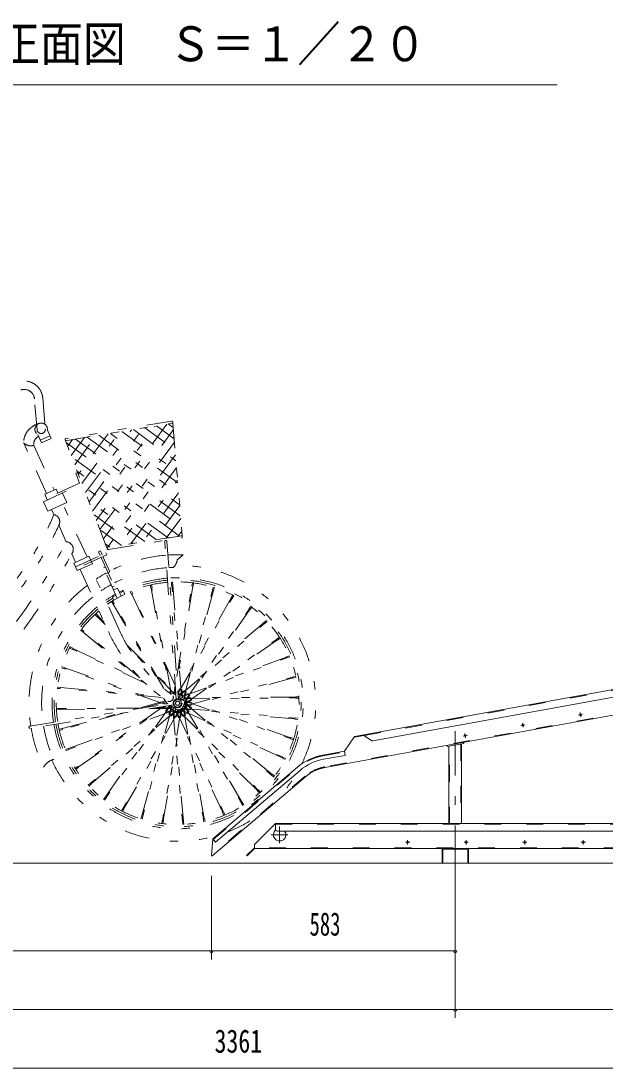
# Model space of a CAD drawing. Units: millimetres, scale not verified. Extents: x -5940 to 5940, y -6448 to 6448.
# Drawn here: x 3140 to 4537, y -5050 to -2546 of the extents above; entities that cross this region are included whole.
import ezdxf
from ezdxf.enums import TextEntityAlignment as Align

# ---------------------------------------------------------------- set-up
doc = ezdxf.new("R2010")
doc.units = ezdxf.units.MM
doc.header["$LTSCALE"] = 10
for name, pattern in [('USER2', [10, 4, -6]), ('USER3', [24, 12, -5, 2, -5]), ('USER4', [25, 6, -5, 2, -5, 2, -5])]:
    doc.linetypes.add(name, pattern=pattern)
for name, color, linetype, lineweight in [('0-2_2-0BOLD', 7, 'Continuous', 18), ('0-3_2-1HIDDEN', 3, 'USER2', 18), ('0-4_2-2CENTER', 3, 'USER3', 18), ('0-5_2-5DIM', 3, 'Continuous', 18), ('0-6_2-6HATCH', 2, 'USER4', 18)]:
    doc.layers.add(name, color=color, linetype=linetype, lineweight=lineweight)
doc.styles.add('ＭＳ ゴシック', font='')
doc.styles.get('ＭＳ ゴシック').set_extended_font_data('MS Gothic')

msp = doc.modelspace()

# ---------------------------------------------------------------- linework, layer by layer
at = {"layer": '0-2_2-0BOLD'}
for p, q in [((3981.13, -4268.09), (5283.73, -4031.26)), ((3959.18, -4253.79), (3979.25, -4267.69)), ((4159.4, -4281.62), (4158.83, -4278.47)), ((4163.51, -4465.42), (4163.51, -4280.87)), ((4193.51, -4275.42), (4193.51, -4465.42)), ((3913.38, -4292.61), (3861.83, -4301.98)), ((3596.57, -4543.48), (3820.4, -4353.62)), ((3748.51, -4478.42), (3748.51, -4465.42)), ((3595.54, -4542.26), (3598.82, -4502.23)), ((5168.51, -4483.42), (3753.51, -4483.42)), ((4147.01, -4560.42), (4147.01, -4527.02)), ((4148.61, -4527.02), (4148.61, -4560.42)), ((4210.01, -4560.42), (4210.01, -4527.02)), ((3595.54, -4542.26), (3596.57, -4543.48)), ((5366.51, -4560.42), (1805.85, -4560.42))]:
    msp.add_line(p, q, dxfattribs=at)
for points in [[(3867.19, -4331.5), (5296.17, -4071.68), (5285.43, -4012.65), (3937.53, -4257.73), (3937.82, -4259.3), (3961.04, -4255.08)], [(3863.62, -4311.82), (3915.17, -4302.45), (3913.38, -4292.61), (3937.53, -4257.73)], [(4159.4, -4281.62), (4198.76, -4274.47), (4198.18, -4271.32)], [(3807.46, -4338.37), (3605.29, -4509.85), (3598.82, -4502.23), (3800.99, -4330.75)], [(3697.38, -4524.29), (3679.7, -4541.97), (3680.83, -4543.1), (3698.51, -4525.42)], [(4148.61, -4527.02), (4208.41, -4527.02), (4208.41, -4560.42)]]:
    msp.add_lwpolyline(points, dxfattribs=at)
msp.add_lwpolyline([(5173.51, -4465.42), (3748.51, -4465.42), (3698.51, -4515.42), (3698.51, -4525.42), (5173.51, -4525.42)], close=True, dxfattribs=at)
for centre in [(4477.86, -4205.22), (4340.11, -4230.27), (4202.37, -4255.31), (4064.51, -4510.42), (4204.51, -4510.42), (4344.51, -4510.42), (4484.51, -4510.42)]:
    msp.add_circle(centre, 2.1, dxfattribs=at)
for centre, radius, start, end in [((3980.68, -4265.63), 2.5, 235.30486, 280.30486), ((3885.08, -4429.88), 130, 100.30486, 130.30486), ((3885.08, -4429.88), 120, 100.30486, 130.30486), ((3885.08, -4429.88), 100, 100.30486, 130.30486), ((3758.51, -4492.42), 15, 128.92204, 36.86989), ((3753.51, -4478.42), 5, 180, 270), ((3698.51, -4525.42), 1.6, 90, 135), ((4148.61, -4527.02), 1.6, 90, 180), ((4208.41, -4527.02), 1.6, 0, 90)]:
    msp.add_arc(centre, radius, start, end, dxfattribs=at)
at = {"layer": '0-3_2-1HIDDEN'}
for p, q in [((3961.04, -4255.08), (5285.72, -4014.23)), ((5295.88, -4070.11), (3866.91, -4329.92)), ((4165.11, -4465.42), (4165.11, -4280.58)), ((4191.91, -4275.71), (4191.91, -4465.42)), ((3862.11, -4303.56), (3913.67, -4294.18)), ((3599.86, -4503.45), (3802.03, -4331.97)), ((3819.36, -4352.4), (3595.54, -4542.25)), ((3748.51, -4467.02), (5173.51, -4467.02)), ((5173.51, -4523.82), (3698.51, -4523.82))]:
    msp.add_line(p, q, dxfattribs=at)
for radius in [128.4, 101.6]:
    msp.add_arc((3885.08, -4429.88), radius, 100.30486, 130.30486, dxfattribs=at)
at = {"layer": '0-4_2-2CENTER'}
for p, q in [((4472.84, -4206.14), (4482.87, -4204.31)), ((4476.94, -4200.21), (4478.77, -4210.24)), ((4335.1, -4231.18), (4345.13, -4229.35)), ((4339.2, -4225.25), (4341.03, -4235.28)), ((4178.51, -4590.42), (4178.51, -4244.4)), ((4197.35, -4256.22), (4207.39, -4254.4)), ((4201.46, -4250.29), (4203.28, -4260.33)), ((3758.51, -4472.42), (3758.51, -4512.42)), ((3738.51, -4492.42), (3778.51, -4492.42)), ((4064.51, -4515.52), (4064.51, -4505.32)), ((4204.51, -4515.52), (4204.51, -4505.32)), ((4344.51, -4515.52), (4344.51, -4505.32)), ((4484.51, -4515.52), (4484.51, -4505.32)), ((4069.61, -4510.42), (4059.41, -4510.42)), ((4209.61, -4510.42), (4199.41, -4510.42)), ((4349.61, -4510.42), (4339.41, -4510.42)), ((4489.61, -4510.42), (4479.41, -4510.42))]:
    msp.add_line(p, q, dxfattribs=at)
at = {"layer": '0-5_2-5DIM'}
for p, q in [((2262.19, -2698.73), (4422.19, -2698.73)), ((3595.51, -4590.42), (3595.51, -4790.42)), ((4178.51, -4930.42), (4178.51, -4590.42)), ((2005.51, -4770.42), (4178.51, -4770.42)), ((3599.51, -4770.42), (3591.51, -4770.42)), ((4182.51, -4770.42), (4174.51, -4770.42)), ((5366.51, -4910.42), (2005.51, -4910.42)), ((4182.51, -4910.42), (4174.51, -4910.42)), ((5366.51, -5050.42), (2005.51, -5050.42))]:
    msp.add_line(p, q, dxfattribs=at)
for centre in [(3595.51, -4770.42), (4178.51, -4770.42), (4178.51, -4910.42)]:
    msp.add_arc(centre, 4, 180, 0, dxfattribs=at)
at = {"layer": '0-6_2-6HATCH'}
for p, q in [((3178.48, -3523.49), (3172.48, -3449.99)), ((3192.41, -3448.36), (3198.41, -3521.86)), ((3500.19, -3503.24), (3247.6, -3544.55)), ((3203.25, -3525.03), (3212.26, -3544.78)), ((3285.88, -3651.9), (3376.48, -3528.54)), ((3294.44, -3674.03), (3404.68, -3523.92)), ((3303, -3696.17), (3432.88, -3519.31)), ((3311.56, -3718.3), (3461.09, -3514.7)), ((3489.29, -3510.08), (3320.12, -3740.44)), ((3328.68, -3762.57), (3504.54, -3523.1)), ((3381.41, -3527.73), (3512.96, -3624.34)), ((3409.04, -3523.21), (3510.76, -3597.91)), ((3436.68, -3518.69), (3508.57, -3571.49)), ((3464.31, -3514.17), (3506.37, -3545.06)), ((3504.17, -3518.63), (3491.94, -3509.65)), ((3201.41, -3675.94), (3146.14, -3554.71)), ((3209.15, -3537.96), (3186.4, -3548.33)), ((3247.94, -3553.78), (3523.95, -3756.48)), ((3251.65, -3563.37), (3263.68, -3546.99)), ((3260.21, -3585.5), (3291.88, -3542.37)), ((3268.77, -3607.63), (3320.08, -3537.76)), ((3270.87, -3545.81), (3521.75, -3730.05)), ((3348.28, -3533.15), (3277.33, -3629.77)), ((3298.51, -3541.29), (3519.55, -3703.62)), ((3326.14, -3536.77), (3517.36, -3677.19)), ((3507.07, -3553.45), (3337.24, -3784.7)), ((3515.16, -3650.77), (3353.77, -3532.25)), ((3170.97, -3560.96), (3219.61, -3667.65)), ((3519.47, -3778), (3261.34, -3588.44)), ((3509.59, -3583.8), (3346.78, -3805.5)), ((3491.7, -3782.43), (3274.75, -3623.1)), ((3512.11, -3614.16), (3374.88, -3801.03)), ((3402.98, -3796.55), (3514.64, -3644.51)), ((3203.09, -3691.67), (3196.86, -3678.02)), ((3463.93, -3786.85), (3288.15, -3657.75)), ((3517.16, -3674.86), (3431.08, -3792.08)), ((3298.2, -3827.97), (3240.75, -3701.97)), ((3436.17, -3791.27), (3301.55, -3692.41)), ((3519.69, -3705.21), (3459.18, -3787.6)), ((3213.46, -3714.42), (3219.02, -3726.62)), ((3314.95, -3727.06), (3408.4, -3795.69)), ((3230.67, -3752.18), (3248.6, -3791.5)), ((3522.21, -3735.57), (3487.28, -3783.13)), ((3380.63, -3800.11), (3328.35, -3761.72)), ((3524.73, -3765.92), (3515.38, -3778.66)), ((3341.76, -3796.38), (3352.86, -3804.53)), ((3349.21, -3810.18), (3523.78, -3782.38)), ((3511.51, -4167.8), (3483.95, -3791.04)), ((3488.94, -3790.68), (3516.5, -4167.44)), ((3261.67, -3820.16), (3270.9, -3840.42)), ((3334.19, -3822.55), (3330.05, -3813.46)), ((3331.72, -3829.18), (3374.92, -3923.95)), ((3513.84, -3835.09), (3528, -3822.84)), ((3374.87, -4002.17), (3304.22, -3847.21)), ((3281.47, -3857.58), (3349.26, -4006.26)), ((3358.28, -3899.5), (3362.83, -3897.42)), ((3451.1, -3902.35), (3497.27, -4153.33)), ((3499.42, -4154), (3453.06, -3901.91)), ((3524.02, -4160.07), (3500.9, -3895.43)), ((3502.73, -3887.74), (3503.4, -3895.32)), ((3502.9, -3895.34), (3526.14, -4161.35)), ((3512.58, -4113.88), (3549.15, -3897.19)), ((3551.13, -3897.45), (3513.2, -4122.26)), ((3597.83, -3907.57), (3599.77, -3900.34)), ((3405.16, -3917.2), (3509.57, -4141.17)), ((3509.15, -4135.55), (3407.01, -3916.43)), ((3643.04, -3925.88), (3515.3, -4150.96)), ((3515.56, -4154.55), (3644.83, -3926.8)), ((3529.52, -4164.31), (3598.3, -3907.73)), ((3600.22, -3908.32), (3531.08, -4166.24)), ((3648.96, -3920.51), (3645.27, -3927.03)), ((3360.74, -3940.73), (3476.89, -4138.54)), ((3481.53, -4142.5), (3362.42, -3939.65)), ((3533.24, -4170.17), (3685.63, -3952.59)), ((3687.23, -3953.8), (3534.04, -4172.52)), ((3685.24, -3952.29), (3689.53, -3946.15)), ((3322.28, -3970.74), (3316.98, -3965.44)), ((3341.52, -3989.28), (3322.64, -3970.4)), ((3324.12, -3969.04), (3339.15, -3984.08)), ((3723.17, -3986.79), (3728.86, -3981.93)), ((3284.69, -4000.94), (3290.46, -4005.71)), ((3424.48, -4117.15), (3290.16, -4006.11)), ((3721.46, -3984.95), (3518.18, -4158.09)), ((3520.59, -4158.66), (3722.82, -3986.42)), ((3288.95, -4007.71), (3440.91, -4133.33)), ((3753.43, -4026.3), (3534.68, -4179.43)), ((3534.73, -4176.95), (3752.35, -4024.62)), ((3752.08, -4024.19), (3758.22, -4019.9)), ((3256.28, -4045.89), (3263.07, -4049.06)), ((3436.99, -4129.63), (3263.3, -4048.61)), ((3264.22, -4046.83), (3432.6, -4125.38)), ((3393.99, -4038.93), (3510.62, -4155.59)), ((3510.46, -4158.26), (3398.27, -4046.04)), ((3774.95, -4067.28), (3524.72, -4160.45)), ((3526.78, -4161.82), (3775.73, -4069.13)), ((3775.92, -4069.59), (3782.94, -4066.98)), ((3237.07, -4093.12), (3244.24, -4095.67)), ((3483.67, -4180.3), (3244.39, -4095.19)), ((3244.99, -4093.28), (3487.77, -4179.63)), ((3790.85, -4117.07), (3532.92, -4186.15)), ((3533.82, -4183.84), (3790.41, -4115.12)), ((3790.3, -4114.63), (3797.54, -4112.69)), ((3226.76, -4142.25), (3234.22, -4142.9)), ((3477.84, -4163.74), (3234.28, -4142.4)), ((3234.54, -4140.42), (3474.74, -4161.46)), ((3509.26, -4157.06), (3493.49, -4152.16)), ((3505.49, -4155.89), (3509.08, -4134.6)), ((3509.7, -4142.98), (3507.42, -4156.49)), ((3515.1, -4148.31), (3519.83, -4158.45)), ((3517.4, -4157.97), (3515.51, -4153.92)), ((3161.26, -4232.55), (3504.29, -4176.96)), ((3505.08, -4181.89), (3162.06, -4237.48)), ((3485.44, -4172.42), (3422.61, -4189.24)), ((3433.23, -4188.47), (3486.66, -4174.16)), ((3489.09, -4177.65), (3480.97, -4166)), ((3520.65, -4197.35), (3534.9, -4174.42)), ((3797.06, -4162.94), (3530.04, -4164.9)), ((3531.52, -4166.89), (3797.16, -4164.94)), ((3785.11, -4260.39), (3533.53, -4170.91)), ((3534.24, -4173.29), (3784.52, -4262.3)), ((3534.6, -4180.22), (3739.35, -4349.47)), ((3740.56, -4347.88), (3534.75, -4177.75)), ((3804.67, -4165.39), (3797.18, -4165.44)), ((3224.84, -4190.2), (3232.32, -4190.14)), ((3428.74, -4189.2), (3232.35, -4190.64)), ((3232.44, -4192.64), (3415.81, -4191.29)), ((3238.65, -4238.51), (3365.75, -4204.47)), ((3385.33, -4201.3), (3239.09, -4240.46)), ((3253.77, -4286.46), (3502.72, -4193.77)), ((3504.79, -4195.13), (3254.55, -4288.3)), ((3481.06, -4185.78), (3276.07, -4329.28)), ((3277.15, -4330.97), (3485.6, -4185.05)), ((3508.91, -4196.92), (3306.68, -4369.16)), ((3308.04, -4370.63), (3511.32, -4197.49)), ((3342.28, -4401.78), (3495.16, -4183.5)), ((3496.26, -4185.41), (3343.87, -4403)), ((3515.81, -4197.76), (3384.68, -4428.79)), ((3386.46, -4429.7), (3518.27, -4197.48)), ((3429.29, -4447.26), (3498.43, -4189.35)), ((3499.98, -4191.28), (3431.2, -4447.86)), ((3448.55, -4191.05), (3499.46, -4190.68)), ((3497.98, -4188.69), (3461.48, -4188.96)), ((3522.57, -4196.2), (3478.37, -4458.14)), ((3480.35, -4458.39), (3524.79, -4195.09)), ((3493.46, -4183.78), (3495.97, -4184.67)), ((3503.37, -4194.23), (3526.61, -4460.24)), ((3528.61, -4460.15), (3505.49, -4195.51)), ((3622.49, -4439.15), (3509.68, -4197.14)), ((3512.11, -4197.62), (3624.34, -4438.38)), ((3705.39, -4386.54), (3516.6, -4197.71)), ((3519.05, -4197.33), (3706.86, -4385.18)), ((3765.29, -4308.75), (3523.3, -4195.87)), ((3525.47, -4194.68), (3766.21, -4306.97)), ((3528.4, -4192.42), (3576.45, -4453.67)), ((3794.97, -4215.17), (3528.97, -4191.86)), ((3578.4, -4453.23), (3530.1, -4190.62)), ((3530.6, -4190), (3795.22, -4213.18)), ((3532.57, -4186.87), (3667.08, -4415.93)), ((3668.77, -4414.85), (3533.56, -4184.59)), ((3795.29, -4212.68), (3802.75, -4213.34)), ((3231.97, -4242.89), (3239.2, -4240.95)), ((3791.42, -4265.29), (3784.37, -4262.78)), ((3254.74, -4288.76), (3247.61, -4291.42)), ((3773.22, -4309.69), (3766.44, -4306.53)), ((3269.57, -4333.22), (3275.8, -4328.86)), ((3744.81, -4354.64), (3739.05, -4349.87)), ((3300.64, -4373.65), (3306.34, -4368.79)), ((3339.97, -4409.43), (3344.27, -4403.3)), ((3712.52, -4390.14), (3707.23, -4384.85)), ((3380.54, -4435.07), (3384.23, -4428.56)), ((3666.66, -4416.21), (3670.45, -4422.66)), ((3429.74, -4455.24), (3431.67, -4448.01)), ((3477.87, -4458.07), (3476.63, -4465.46)), ((3575.96, -4453.79), (3577.31, -4461.15)), ((3627.97, -4444.97), (3624.8, -4438.19)), ((3526.11, -4460.26), (3526.77, -4467.85))]:
    msp.add_line(p, q, dxfattribs=at)
for points in [[(3345.37, -3805.73), (3246.4, -3549.81), (3503.27, -3507.8), (3525.66, -3777.02)], [(3266.35, -3842.49), (3302.75, -3825.9), (3311.05, -3844.1), (3274.65, -3860.69)], [(3514.29, -4167.99), (3523.01, -4172.49), (3523.47, -4182.29), (3515.22, -4187.6), (3506.49, -4183.09), (3506.03, -4173.29)]]:
    msp.add_lwpolyline(points, close=True, dxfattribs=at)
for points in [[(3212.26, -3544.78), (3189.51, -3555.15), (3180.51, -3535.4)], [(3275.71, -3625.59), (3271.15, -3627.67), (3280.18, -3651.02), (3201.01, -3687.12)], [(3239.48, -3675.08), (3249.85, -3697.82), (3204.36, -3718.56), (3193.99, -3695.82), (3286.55, -3653.62)], [(3196.86, -3678.02), (3224.16, -3665.58), (3228.31, -3674.67)], [(3270.5, -3851.59), (3343.29, -3818.41), (3345.37, -3822.95), (3272.58, -3856.14)], [(3330.05, -3813.46), (3325.5, -3815.53), (3329.64, -3824.63)], [(3343.76, -3867.65), (3352.86, -3863.5), (3336.27, -3827.1)], [(3370.53, -3926.36), (3337.54, -3854), (3342.09, -3851.92)], [(3379.32, -3921.53), (3370.73, -3902.69), (3361.48, -3906.52)], [(3452.19, -3894.44), (3453.54, -3901.8), (3450.61, -3902.46), (3449.24, -3894.98)], [(3503.4, -3895.32), (3500.4, -3895.46), (3499.75, -3888)], [(3549.92, -3889.63), (3548.65, -3897.13), (3551.63, -3897.51), (3552.88, -3890.13)], [(3602.66, -3901.12), (3600.69, -3908.47), (3597.83, -3907.57)], [(3388.1, -3916.69), (3361.75, -3931.2), (3358.63, -3924.36), (3367.41, -3919.52)], [(3376.2, -3914.68), (3384.98, -3909.84), (3388.1, -3916.69)], [(3404.25, -3909.34), (3407.47, -3916.24), (3404.7, -3917.39), (3401.54, -3910.61)], [(3645.27, -3927.03), (3642.6, -3925.65), (3646.36, -3919.03)], [(3359.05, -3932.92), (3362.84, -3939.38), (3360.31, -3941), (3356.46, -3934.44)], [(3691.99, -3947.87), (3687.62, -3954.11), (3685.24, -3952.29)], [(3319.1, -3963.32), (3324.48, -3968.7), (3322.28, -3970.74)], [(3726.92, -3979.65), (3721.13, -3984.58), (3723.17, -3986.79)], [(3290.46, -4005.71), (3288.64, -4008.1), (3282.78, -4003.25)], [(3759.94, -4022.36), (3753.7, -4026.72), (3752.08, -4024.19)], [(3263.07, -4049.06), (3264.44, -4046.39), (3257.55, -4043.17)], [(3781.89, -4064.17), (3774.76, -4066.82), (3775.92, -4069.59)], [(3244.24, -4095.67), (3245.13, -4092.8), (3238.08, -4090.29)], [(3798.31, -4115.59), (3790.96, -4117.56), (3790.3, -4114.63)], [(3234.22, -4142.9), (3234.6, -4139.92), (3227.02, -4139.26)], [(3797.18, -4165.44), (3797.03, -4162.44), (3804.65, -4162.39)], [(3232.32, -4190.14), (3232.47, -4193.14), (3224.86, -4193.2)], [(3802.48, -4216.32), (3794.9, -4215.66), (3795.29, -4212.68)], [(3239.2, -4240.95), (3238.54, -4238.02), (3231.19, -4239.99)], [(3784.37, -4262.78), (3785.26, -4259.91), (3792.43, -4262.46)], [(3246.57, -4288.61), (3253.58, -4286), (3254.74, -4288.76)], [(3766.44, -4306.53), (3765.06, -4309.2), (3771.95, -4312.41)], [(3275.8, -4328.86), (3277.42, -4331.39), (3271.29, -4335.68)], [(3739.05, -4349.87), (3740.86, -4347.48), (3746.73, -4352.33)], [(3306.34, -4368.79), (3308.38, -4371), (3302.58, -4375.93)], [(3344.27, -4403.3), (3341.88, -4401.48), (3337.52, -4407.71)], [(3707.23, -4384.85), (3705.02, -4386.88), (3710.4, -4392.26)], [(3384.23, -4428.56), (3386.9, -4429.93), (3383.15, -4436.55)], [(3673.04, -4421.14), (3669.19, -4414.58), (3666.66, -4416.21)], [(3431.67, -4448.01), (3428.81, -4447.11), (3426.84, -4454.46)], [(3479.59, -4465.96), (3480.85, -4458.45), (3477.87, -4458.07)], [(3580.27, -4460.61), (3578.89, -4453.12), (3575.96, -4453.79)], [(3624.8, -4438.19), (3622.03, -4439.34), (3625.25, -4446.24)], [(3529.76, -4467.58), (3529.1, -4460.13), (3526.11, -4460.26)]]:
    msp.add_lwpolyline(points, dxfattribs=at)
for centre, radius in [((3514.75, -4177.79), 10.5), ((3514.75, -4177.79), 5), ((3519.95, -4161.08), 1), ((3525.35, -4163.87), 1), ((3529.48, -4168.33), 1), ((3531.82, -4173.94), 1), ((3532.11, -4180.01), 1), ((3500.03, -4187.25), 1), ((3504.15, -4191.71), 1), ((3509.55, -4194.5), 1), ((3515.58, -4195.27), 1), ((3521.51, -4193.94), 1), ((3526.62, -4190.65), 1), ((3530.3, -4185.82), 1)]:
    msp.add_circle(centre, radius, dxfattribs=at)
for centre, radius, start, end in [((3147.56, -3452.03), 45, 4.66566, 107.34604), ((3147.56, -3452.03), 25, 4.66603, 107.34641), ((3500.59, -3505.7), 2.5, 279.29231, 99.29231), ((3196.09, -3556.83), 50, 102.62607, 177.57025), ((3188.44, -3522.67), 15, 350.95187, 238.06648), ((3188.44, -3522.67), 10, 184.66525, 4.66525), ((3163.8, -3537.01), 25, 225.05724, 286.67053), ((3190.69, -3557.6), 20, 114.65579, 189.6701), ((3248, -3547.02), 2.5, 99.29231, 279.2923), ((2539.17, -3435.66), 739.5, 295.321, 336.83047), ((3215.34, -3743.73), 17.5, 331.1487, 77.87041), ((2539.17, -3435.66), 760.5, 295.24348, 335.4057), ((3523.39, -3779.91), 2.5, 13.34534, 99.05057), ((3523.39, -3779.91), 2.5, 279.05057, 4.75578), ((1930.92, -3101.28), 1487.5, 314.06729, 332.35399), ((3247.21, -3809.44), 18, 323.45549, 85.56108), ((3348.82, -3807.71), 2.5, 99.05107, 279.05057), ((3486.45, -3790.86), 2.5, 4.18735, 184.18733), ((1930.92, -3101.28), 1512.5, 314.03247, 331.6218), ((3514.75, -4177.79), 355.2, 94.58752, 117.23976), ((3514.75, -4177.79), 355.2, 87.86235, 93.78099), ((3514.75, -4177.79), 330.2, 204.30894, 91.0228), ((3514.75, -4177.79), 325.2, 94.62482, 118.37451), ((3514.75, -4177.79), 325.2, 91.8264, 93.74387), ((3484.18, -3830.58), 30, 312.33835, 351.35115), ((3514.75, -4177.79), 300.2, 189.68294, 93.7072), ((3514.75, -4177.79), 355.2, 118.85596, 123.32242), ((3514.75, -4177.79), 300.2, 94.66151, 117.74071), ((3514.75, -4177.79), 355.2, 127.42958, 188.80241), ((3514.75, -4177.79), 295.2, 189.69096, 93.69907), ((3514.75, -4177.79), 290.2, 189.69928, 93.69066), ((3514.75, -4177.79), 325.2, 119.25795, 124.14297), ((3514.75, -4177.79), 295.2, 94.66953, 115.85286), ((3514.75, -4177.79), 290.2, 94.67784, 115.87598), ((3514.75, -4177.79), 325.2, 128.64529, 188.76529), ((3514.75, -4177.79), 300.2, 119.6545, 124.95395), ((3514.75, -4177.79), 295.2, 121.69429, 125.13284), ((3514.75, -4177.79), 290.2, 121.81873, 125.31804), ((3514.75, -4177.79), 300.2, 129.85033, 188.72862), ((3514.75, -4177.79), 295.2, 130.11668, 188.72047), ((3514.75, -4177.79), 290.2, 130.39259, 188.71207), ((3713.22, -3840.32), 400, 204.50876, 236.30223), ((3738.83, -3836.23), 400, 204.50876, 234.00143), ((3738.83, -3836.23), 395, 234.19614, 234.7502), ((3713.22, -3840.32), 405, 236.39903, 236.76273), ((3494.47, -4163.63), 10, 251.49669, 22.25093), ((3514.75, -4177.79), 20, 196.38559, 87.00264), ((3738.83, -3836.23), 395, 235.68301, 238.1998), ((3510.99, -4175.45), 20, 287.17729, 10.11711), ((3713.22, -3840.32), 405, 237.82164, 241.00435), ((3161.66, -4235.02), 2.5, 99.20879, 279.20877), ((3514.75, -4177.79), 325.2, 189.64624, 204.39946), ((3514.75, -4177.79), 355.2, 189.60896, 205.51682), ((3228.85, -4350.8), 40, 104.84514, 150.01393)]:
    msp.add_arc(centre, radius, start, end, dxfattribs=at)

# ---------------------------------------------------------------- texts
at = {"layer": '0-5_2-5DIM', "color": 7, "style": 'ＭＳ ゴシック'}
for s, height, width, p in [('ＣＬＢ－２８８\u3000正面図\u3000Ｓ＝１／２０', 83.58, 0.9, (2262.19, -2667.33)), ('583', 55.72, 0.65, (3830.11, -4750.42)), ('3361', 55.72, 0.75, (3603.07, -5030.42))]:
    msp.add_text(s, height=height, dxfattribs=dict(at, width=width)).set_placement(p, align=Align.BOTTOM_LEFT)

doc.saveas('drawing.dxf')
